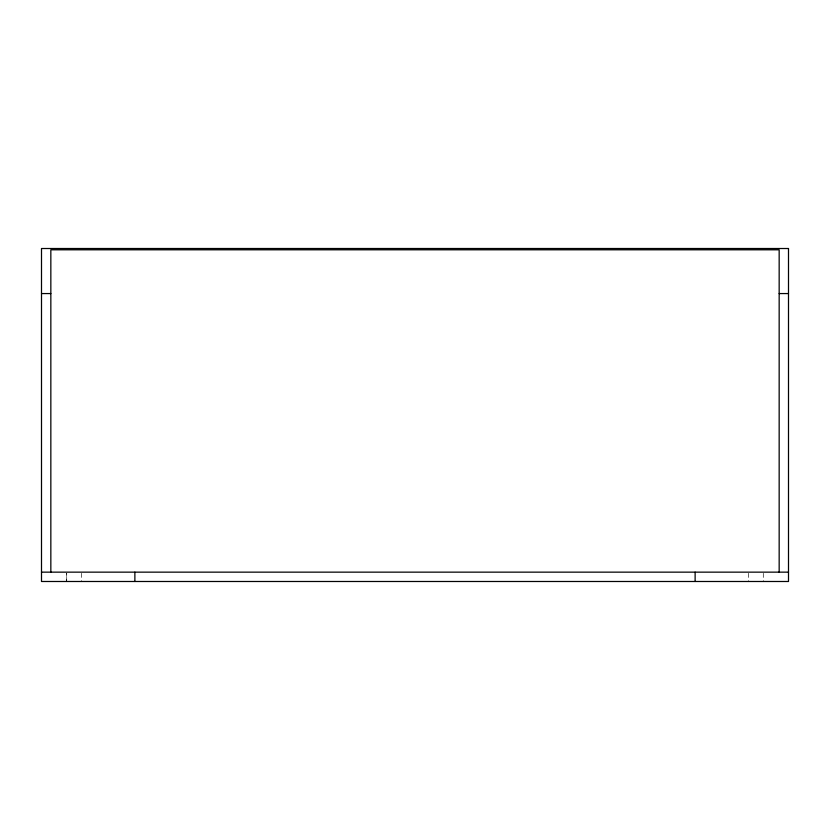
<?xml version="1.0" encoding="UTF-8"?>
<svg xmlns="http://www.w3.org/2000/svg" width="830" height="830" viewBox="0 0 830 830"><rect width="100%" height="100%" fill="white"/><g stroke="black" fill="none" stroke-linecap="round" stroke-linejoin="round"><path stroke-width="0.62" stroke-dasharray="4.15 3.11" d="M763.289 573.312L763.289 581.488M748.349 573.312L748.349 581.488M81.682 573.312L81.651 581.488M66.711 581.488L66.711 573.312L66.68 581.488"/><path stroke-width="1.25" d="M41.5 293.561L50.838 293.561M779.163 293.561L788.5 293.561M41.5 572.15L788.5 572.15M779.163 572.15L779.163 249.799L50.838 249.799L50.838 572.15M695.125 572.15L695.125 581.488M134.875 572.15L134.875 581.488M788.5 248.512L41.5 248.512L41.5 581.488L788.5 581.488L788.5 248.512"/></g></svg>
